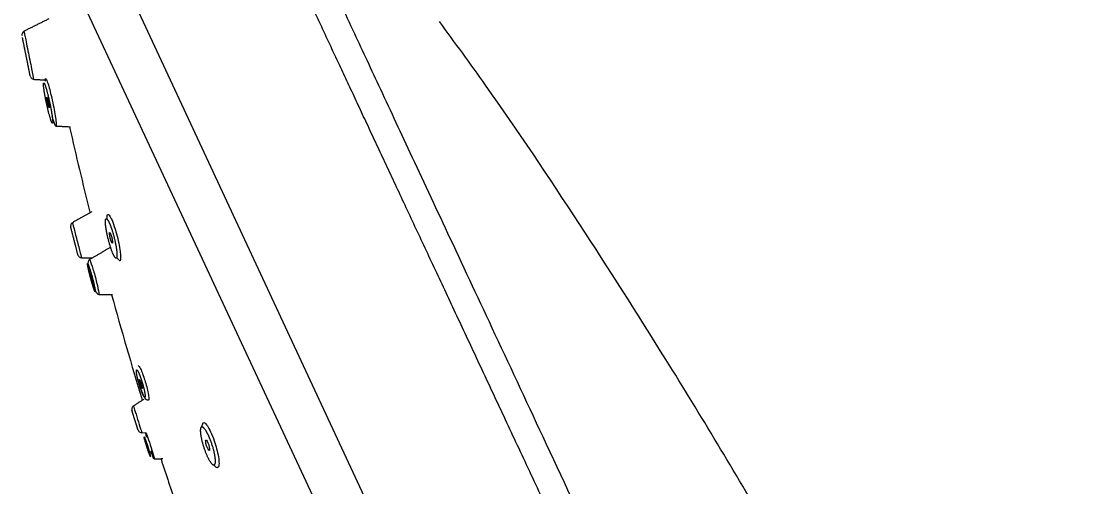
# Model space of a CAD drawing. Header units: millimetres. Extents: x 17284 to 19660, y -6011 to -2651.
# Drawn here: x 19040 to 19097.1, y -3845.6 to -3820.9 of the extents above; entities that cross this region are included whole.
import ezdxf

# ---------------------------------------------------------------- set-up
doc = ezdxf.new("R2010")
doc.units = ezdxf.units.MM
doc.layers.add('DIM', color=3, linetype='Continuous', lineweight=13)
doc.styles.get("Standard").update_dxf_attribs({"font": 'arial.ttf'})
doc.dimstyles.get("Standard").update_dxf_attribs({"dimtxt": 0.18, "dimasz": 0.18, "dimexe": 0.18, "dimexo": 0.0625, "dimgap": 0.09, "dimtad": 0, "dimtih": 1, "dimtoh": 1, "dimdec": 1, "dimdsep": 46, "dimtxsty": 'Standard', "dimcen": 0.09, "dimadec": 0, "dimazin": 0, "dimtfac": 1, "dimtdec": 1, "dimtofl": 0, "dimtmove": 0, "dimatfit": 3, "dimfxl": 1, "dimtolj": 1, "dimtzin": 0, "dimarcsym": 0})

# ---------------------------------------------------------------- blocks, each defined once
blk = doc.blocks.new('1')
at = {"linetype": 'Continuous', "lineweight": 13, "extrusion": (0, 0, -1)}
for p, q in [((20682.592, -4831.308), (20728.829, -4930.463)), ((20681.532, -4843.132), (20681.558, -4843.258))]:
    blk.add_line(p, q, dxfattribs=at)
at = {"linetype": 'Continuous', "lineweight": 18, "extrusion": (0, 0, -1)}
for p, q in [((20727.703, -4933.889), (20681.398, -4834.588)), ((20727.703, -4933.889), (20681.398, -4834.588)), ((20682.669, -4845.791), (20682.683, -4845.646)), ((20686.638, -4855.338), (20686.489, -4855.197)), ((20690.997, -4864.15), (20691.058, -4863.939)), ((20687.8, -4864.473), (20688.015, -4864.464)), ((20688.015, -4864.464), (20688.008, -4864.468)), ((20688.058, -4864.702), (20688.015, -4864.472))]:
    blk.add_line(p, q, dxfattribs=at)
at = {"linetype": 'Continuous', "lineweight": 18}
for start, end in [(192.69329, 194.06758), (195.40737, 197.12668), (198.10412, 198.86556)]:
    blk.add_arc((20873.228, -4805.592), 194.009, start, end, dxfattribs=at)
for centre, major_axis, ratio in [((20682.808, -4846.921), (-0.063, 0.289), 0.080064), ((20686.162, -4854.114), (-0.074, 0.287), 0.150471), ((20685.127, -4856.252), (-0.064, 0.238), 0.062657), ((20687.752, -4861.882), (-0.072, 0.236), 0.117757), ((20691.304, -4865.142), (-0.092, 0.281), 0.202729), ((20688.1, -4865.232), (0.076, -0.235), 0.045252)]:
    blk.add_ellipse(centre, major_axis=major_axis, ratio=ratio, dxfattribs=at)
for points, knots in [([(20736.752, -4925.644), (20736.724, -4925.6), (20736.664, -4925.507), (20736.571, -4925.355), (20736.468, -4925.183), (20736.356, -4924.989), (20736.234, -4924.774), (20736.102, -4924.535), (20735.959, -4924.273), (20735.804, -4923.986), (20735.638, -4923.673), (20735.46, -4923.333), (20735.269, -4922.964), (20735.064, -4922.566), (20734.845, -4922.137), (20734.612, -4921.676), (20734.363, -4921.181), (20734.098, -4920.652), (20733.816, -4920.085), (20733.518, -4919.481), (20733.201, -4918.838), (20732.865, -4918.153), (20732.51, -4917.426), (20732.135, -4916.656), (20731.739, -4915.839), (20731.321, -4914.977), (20730.882, -4914.066), (20730.42, -4913.105), (20729.934, -4912.094), (20729.424, -4911.03), (20728.89, -4909.914), (20728.331, -4908.743), (20727.747, -4907.517), (20727.136, -4906.234), (20726.5, -4904.895), (20725.837, -4903.499), (20725.148, -4902.045), (20724.432, -4900.534), (20723.689, -4898.964), (20722.92, -4897.337), (20722.125, -4895.652), (20721.303, -4893.911), (20720.456, -4892.115), (20719.584, -4890.264), (20718.688, -4888.36), (20717.768, -4886.405), (20716.826, -4884.402), (20715.862, -4882.352), (20714.879, -4880.259), (20713.877, -4878.126), (20712.859, -4875.956), (20711.826, -4873.754), (20710.906, -4871.792), (20710.105, -4870.085), (20709.431, -4868.647), (20708.767, -4867.23), (20708.113, -4865.835), (20707.469, -4864.462), (20706.837, -4863.112), (20706.215, -4861.786), (20705.606, -4860.485), (20705.008, -4859.208), (20704.422, -4857.958), (20703.848, -4856.733), (20703.287, -4855.535), (20702.738, -4854.364), (20702.203, -4853.22), (20701.68, -4852.104), (20701.17, -4851.016), (20700.673, -4849.955), (20700.19, -4848.922), (20699.72, -4847.918), (20699.263, -4846.942), (20698.819, -4845.993), (20698.389, -4845.073), (20697.971, -4844.182), (20697.567, -4843.318), (20697.176, -4842.482), (20696.798, -4841.674), (20696.433, -4840.893), (20696.081, -4840.139), (20695.742, -4839.413), (20695.415, -4838.713), (20695.1, -4838.04), (20694.798, -4837.393), (20694.508, -4836.772), (20694.23, -4836.176), (20693.964, -4835.605), (20693.709, -4835.059), (20693.466, -4834.537), (20693.234, -4834.039), (20693.013, -4833.565), (20692.802, -4833.113), (20692.603, -4832.684), (20692.413, -4832.276), (20692.234, -4831.89), (20692.065, -4831.525), (20691.905, -4831.181), (20691.755, -4830.856), (20691.614, -4830.551), (20691.481, -4830.265), (20691.358, -4829.997), (20691.243, -4829.747), (20691.136, -4829.515), (20691.037, -4829.299), (20690.946, -4829.099), (20690.862, -4828.916), (20690.785, -4828.747), (20690.716, -4828.593), (20690.652, -4828.453), (20690.615, -4828.37), (20690.597, -4828.329)], [0, 0, 0, 0, 0.002385, 0.005066, 0.008043, 0.011317, 0.014887, 0.018754, 0.022917, 0.027377, 0.032133, 0.037186, 0.042536, 0.048182, 0.054125, 0.060365, 0.066901, 0.073734, 0.080864, 0.08829, 0.096013, 0.104033, 0.112349, 0.120963, 0.129873, 0.139079, 0.148583, 0.158383, 0.16848, 0.178873, 0.189564, 0.200551, 0.211834, 0.223415, 0.235292, 0.247466, 0.259937, 0.272704, 0.285768, 0.299129, 0.312786, 0.326741, 0.340992, 0.355539, 0.370384, 0.385525, 0.400963, 0.416697, 0.432729, 0.449057, 0.465681, 0.482603, 0.499821, 0.511139, 0.522363, 0.533493, 0.544528, 0.555468, 0.566314, 0.577065, 0.587722, 0.598284, 0.608752, 0.619125, 0.629403, 0.639587, 0.649677, 0.659672, 0.669572, 0.679378, 0.689089, 0.698705, 0.708227, 0.717655, 0.726988, 0.736226, 0.74537, 0.754419, 0.763374, 0.772234, 0.781, 0.789671, 0.798248, 0.80673, 0.815117, 0.82341, 0.831608, 0.839712, 0.847721, 0.855636, 0.863456, 0.871181, 0.878812, 0.886348, 0.89379, 0.901138, 0.90839, 0.915548, 0.922612, 0.929581, 0.936456, 0.943236, 0.949921, 0.956512, 0.963008, 0.96941, 0.975717, 0.98193, 0.988048, 0.994071, 1, 1, 1, 1]), ([(20783.132, -5054.972), (20781.948, -5050.762), (20779.559, -5042.266), (20776.036, -5029.738), (20772.636, -5017.648), (20769.452, -5006.334), (20766.49, -4995.803), (20763.75, -4986.054), (20761.389, -4977.647), (20759.374, -4970.476), (20757.676, -4964.435), (20756.106, -4958.855), (20754.66, -4953.728), (20753.339, -4949.043), (20752.135, -4944.762), (20750.929, -4940.404), (20749.52, -4935.638), (20747.739, -4930.172), (20745.627, -4924.138), (20743.197, -4917.562), (20740.451, -4910.474), (20737.391, -4902.901), (20733.999, -4894.948), (20730.35, -4886.609), (20726.02, -4878.11), (20721.059, -4869.411), (20716.063, -4861.102), (20711.041, -4853.253), (20707.029, -4847.255), (20704.466, -4843.737), (20703.635, -4842.619)], [0, 0, 0, 0, 0.057509, 0.116045, 0.171111, 0.222636, 0.270586, 0.314962, 0.355789, 0.385409, 0.412897, 0.43829, 0.461627, 0.482947, 0.502295, 0.520105, 0.5424, 0.567632, 0.595688, 0.626452, 0.659803, 0.695634, 0.733839, 0.773501, 0.815286, 0.859179, 0.905154, 0.942757, 0.981693, 1, 1, 1, 1]), ([(20681.533, -4843.139), (20681.514, -4843.148), (20681.48, -4843.173), (20681.441, -4843.228), (20681.423, -4843.294), (20681.425, -4843.339), (20681.429, -4843.361)], [0, 0, 0, 0, 0.248394, 0.505553, 0.759779, 1, 1, 1, 1]), ([(20681.864, -4845.505), (20681.863, -4845.502), (20681.862, -4845.493), (20681.858, -4845.474), (20681.851, -4845.44), (20681.841, -4845.393), (20681.828, -4845.33), (20681.814, -4845.257), (20681.797, -4845.173), (20681.778, -4845.08), (20681.757, -4844.976), (20681.738, -4844.884), (20681.723, -4844.809), (20681.712, -4844.754), (20681.701, -4844.7), (20681.69, -4844.645), (20681.679, -4844.59), (20681.667, -4844.536), (20681.656, -4844.481), (20681.645, -4844.426), (20681.634, -4844.372), (20681.623, -4844.317), (20681.612, -4844.263), (20681.601, -4844.208), (20681.59, -4844.154), (20681.579, -4844.099), (20681.566, -4844.033), (20681.55, -4843.957), (20681.533, -4843.874), (20681.518, -4843.797), (20681.503, -4843.726), (20681.49, -4843.66), (20681.478, -4843.6), (20681.467, -4843.545), (20681.457, -4843.497), (20681.451, -4843.469), (20681.448, -4843.456)], [0, 0, 0, 0, 0.015305, 0.046436, 0.078484, 0.123638, 0.167486, 0.2106, 0.253582, 0.297041, 0.341564, 0.387701, 0.409384, 0.430712, 0.451731, 0.472488, 0.493029, 0.513405, 0.533668, 0.553868, 0.574059, 0.594293, 0.614621, 0.635095, 0.655766, 0.676683, 0.697892, 0.733063, 0.767221, 0.80061, 0.833493, 0.866145, 0.898847, 0.931879, 0.96551, 1, 1, 1, 1]), ([(20681.866, -4845.514), (20681.871, -4845.536), (20681.886, -4845.578), (20681.928, -4845.632), (20681.986, -4845.667), (20682.027, -4845.677), (20682.048, -4845.678)], [0, 0, 0, 0, 0.24023, 0.49446, 0.751614, 1, 1, 1, 1]), ([(20682.704, -4846.148), (20682.701, -4846.137), (20682.694, -4846.115), (20682.684, -4846.083), (20682.674, -4846.055), (20682.665, -4846.028), (20682.657, -4846.004), (20682.648, -4845.981), (20682.64, -4845.961), (20682.633, -4845.944), (20682.626, -4845.928), (20682.619, -4845.915), (20682.613, -4845.903), (20682.607, -4845.895), (20682.601, -4845.888), (20682.596, -4845.883), (20682.592, -4845.881), (20682.587, -4845.881), (20682.582, -4845.884), (20682.577, -4845.892), (20682.573, -4845.909), (20682.571, -4845.933), (20682.571, -4845.965), (20682.572, -4846.005), (20682.576, -4846.051), (20682.581, -4846.106), (20682.589, -4846.167), (20682.597, -4846.222), (20682.603, -4846.266), (20682.608, -4846.297), (20682.612, -4846.328), (20682.617, -4846.359), (20682.623, -4846.391), (20682.628, -4846.423), (20682.633, -4846.456), (20682.639, -4846.489), (20682.645, -4846.523), (20682.651, -4846.557), (20682.658, -4846.591), (20682.664, -4846.626), (20682.671, -4846.662), (20682.678, -4846.697), (20682.685, -4846.734), (20682.692, -4846.77), (20682.7, -4846.808), (20682.708, -4846.845), (20682.716, -4846.883), (20682.724, -4846.922), (20682.732, -4846.961), (20682.744, -4847.016), (20682.759, -4847.086), (20682.779, -4847.171), (20682.798, -4847.252), (20682.816, -4847.331), (20682.835, -4847.407), (20682.854, -4847.479), (20682.872, -4847.549), (20682.891, -4847.616), (20682.909, -4847.681), (20682.927, -4847.741), (20682.945, -4847.797), (20682.961, -4847.847), (20682.976, -4847.891), (20682.99, -4847.928), (20683.003, -4847.958), (20683.014, -4847.982), (20683.025, -4847.999), (20683.034, -4848.009), (20683.041, -4848.012), (20683.049, -4848.009), (20683.055, -4847.996), (20683.059, -4847.968), (20683.059, -4847.928), (20683.057, -4847.875), (20683.051, -4847.81), (20683.042, -4847.731), (20683.032, -4847.658), (20683.023, -4847.596), (20683.015, -4847.55), (20683.008, -4847.503), (20683, -4847.455), (20682.992, -4847.407), (20682.983, -4847.357), (20682.974, -4847.307), (20682.965, -4847.256), (20682.955, -4847.204), (20682.945, -4847.151), (20682.934, -4847.097), (20682.923, -4847.042), (20682.911, -4846.987), (20682.899, -4846.931), (20682.884, -4846.861), (20682.866, -4846.78), (20682.846, -4846.688), (20682.825, -4846.6), (20682.804, -4846.516), (20682.784, -4846.435), (20682.764, -4846.358), (20682.743, -4846.284), (20682.723, -4846.213), (20682.71, -4846.169), (20682.704, -4846.148)], [0, 0, 0, 0, 0.007473, 0.014841, 0.022121, 0.029329, 0.036484, 0.043605, 0.050709, 0.057816, 0.064945, 0.072113, 0.079341, 0.086644, 0.094041, 0.101549, 0.109182, 0.116957, 0.124887, 0.139651, 0.153951, 0.16789, 0.181578, 0.19513, 0.208667, 0.222307, 0.236169, 0.250364, 0.25626, 0.262094, 0.267874, 0.273604, 0.279291, 0.284942, 0.290561, 0.296157, 0.301736, 0.307304, 0.312868, 0.318434, 0.32401, 0.329602, 0.335216, 0.340859, 0.346538, 0.352259, 0.358027, 0.36385, 0.369732, 0.37568, 0.388844, 0.401658, 0.414193, 0.426527, 0.438741, 0.450918, 0.463142, 0.475497, 0.488063, 0.500917, 0.513786, 0.526316, 0.538592, 0.550702, 0.562737, 0.574794, 0.586964, 0.599339, 0.612006, 0.625046, 0.643419, 0.66126, 0.678802, 0.696291, 0.713974, 0.73209, 0.750863, 0.759685, 0.768364, 0.776916, 0.785361, 0.793719, 0.80201, 0.810255, 0.818474, 0.82669, 0.834922, 0.843194, 0.851525, 0.859935, 0.868446, 0.877076, 0.891387, 0.905285, 0.918871, 0.93225, 0.945536, 0.958842, 0.972282, 0.985967, 1, 1, 1, 1]), ([(20683.225, -4848.171), (20683.215, -4848.171), (20683.2, -4848.153), (20683.146, -4848.036), (20683.088, -4847.857), (20683.028, -4847.637)], [0, 0, 0, 0, 0.322416, 0.322416, 1, 1, 1, 1]), ([(20685.95, -4853.117), (20685.946, -4852.994), (20685.956, -4852.908), (20685.982, -4852.873), (20685.986, -4852.869), (20685.99, -4852.867)], [0, 0, 0, 0, 0.865304, 0.865304, 1, 1, 1, 1]), ([(20684.111, -4853.307), (20684.092, -4853.318), (20684.059, -4853.344), (20684.023, -4853.4), (20684.008, -4853.465), (20684.012, -4853.508), (20684.017, -4853.53)], [0, 0, 0, 0, 0.245551, 0.502551, 0.758263, 1, 1, 1, 1]), ([(20684.403, -4855.026), (20684.403, -4855.027), (20684.403, -4855.027), (20684.403, -4855.028), (20684.403, -4855.028), (20684.403, -4855.027), (20684.402, -4855.026), (20684.402, -4855.023), (20684.401, -4855.019), (20684.4, -4855.015), (20684.398, -4855.009), (20684.396, -4855.003), (20684.395, -4854.995), (20684.392, -4854.987), (20684.39, -4854.978), (20684.387, -4854.967), (20684.384, -4854.956), (20684.379, -4854.935), (20684.371, -4854.902), (20684.358, -4854.853), (20684.344, -4854.798), (20684.328, -4854.737), (20684.311, -4854.67), (20684.292, -4854.597), (20684.271, -4854.515), (20684.248, -4854.427), (20684.224, -4854.332), (20684.2, -4854.239), (20684.176, -4854.146), (20684.152, -4854.055), (20684.132, -4853.975), (20684.114, -4853.907), (20684.1, -4853.851), (20684.087, -4853.799), (20684.074, -4853.752), (20684.063, -4853.708), (20684.053, -4853.669), (20684.044, -4853.634), (20684.036, -4853.603), (20684.028, -4853.571), (20684.021, -4853.544), (20684.016, -4853.527), (20684.016, -4853.524), (20684.016, -4853.526)], [0, 0, 0, 0, 0.002337, 0.012284, 0.022217, 0.03215, 0.0421, 0.052081, 0.06211, 0.072201, 0.082368, 0.092627, 0.102991, 0.113475, 0.12409, 0.13485, 0.145768, 0.156854, 0.191928, 0.226005, 0.259472, 0.292737, 0.326217, 0.360317, 0.395426, 0.436179, 0.475509, 0.514041, 0.552436, 0.591365, 0.63147, 0.659113, 0.686145, 0.71278, 0.739239, 0.765749, 0.792535, 0.819815, 0.847796, 0.876669, 0.919775, 0.960681, 1, 1, 1, 1]), ([(20686.19, -4853.624), (20686.185, -4853.61), (20686.176, -4853.582), (20686.161, -4853.54), (20686.147, -4853.501), (20686.133, -4853.464), (20686.119, -4853.428), (20686.105, -4853.394), (20686.091, -4853.362), (20686.078, -4853.331), (20686.065, -4853.303), (20686.052, -4853.276), (20686.039, -4853.251), (20686.026, -4853.227), (20686.014, -4853.206), (20686.002, -4853.186), (20685.99, -4853.168), (20685.978, -4853.152), (20685.963, -4853.133), (20685.945, -4853.115), (20685.927, -4853.102), (20685.911, -4853.097), (20685.898, -4853.1), (20685.886, -4853.112), (20685.877, -4853.131), (20685.871, -4853.16), (20685.867, -4853.196), (20685.865, -4853.232), (20685.865, -4853.261), (20685.865, -4853.283), (20685.866, -4853.305), (20685.867, -4853.327), (20685.868, -4853.351), (20685.87, -4853.375), (20685.872, -4853.4), (20685.874, -4853.426), (20685.877, -4853.453), (20685.88, -4853.481), (20685.884, -4853.509), (20685.887, -4853.538), (20685.892, -4853.568), (20685.896, -4853.599), (20685.901, -4853.63), (20685.906, -4853.663), (20685.912, -4853.696), (20685.918, -4853.73), (20685.924, -4853.765), (20685.931, -4853.8), (20685.938, -4853.836), (20685.949, -4853.888), (20685.963, -4853.956), (20685.981, -4854.038), (20686, -4854.12), (20686.02, -4854.202), (20686.041, -4854.282), (20686.063, -4854.361), (20686.086, -4854.44), (20686.109, -4854.518), (20686.133, -4854.595), (20686.158, -4854.671), (20686.183, -4854.743), (20686.208, -4854.811), (20686.232, -4854.874), (20686.256, -4854.931), (20686.278, -4854.983), (20686.3, -4855.029), (20686.322, -4855.07), (20686.343, -4855.105), (20686.363, -4855.135), (20686.384, -4855.162), (20686.407, -4855.184), (20686.428, -4855.194), (20686.446, -4855.191), (20686.46, -4855.174), (20686.47, -4855.143), (20686.477, -4855.098), (20686.479, -4855.051), (20686.479, -4855.009), (20686.478, -4854.976), (20686.477, -4854.942), (20686.475, -4854.907), (20686.472, -4854.869), (20686.468, -4854.83), (20686.463, -4854.79), (20686.458, -4854.747), (20686.452, -4854.704), (20686.445, -4854.658), (20686.438, -4854.611), (20686.429, -4854.562), (20686.42, -4854.512), (20686.41, -4854.459), (20686.397, -4854.394), (20686.381, -4854.316), (20686.361, -4854.226), (20686.339, -4854.137), (20686.317, -4854.049), (20686.294, -4853.962), (20686.269, -4853.876), (20686.244, -4853.79), (20686.217, -4853.706), (20686.199, -4853.651), (20686.19, -4853.624)], [0, 0, 0, 0, 0.007473, 0.014841, 0.022121, 0.029329, 0.036484, 0.043605, 0.050709, 0.057816, 0.064945, 0.072113, 0.079341, 0.086644, 0.094041, 0.101549, 0.109182, 0.116957, 0.124887, 0.139651, 0.153951, 0.16789, 0.181578, 0.19513, 0.208667, 0.222307, 0.236169, 0.250364, 0.25626, 0.262094, 0.267874, 0.273604, 0.279291, 0.284942, 0.290561, 0.296157, 0.301736, 0.307304, 0.312868, 0.318434, 0.32401, 0.329602, 0.335216, 0.340859, 0.346538, 0.352259, 0.358027, 0.36385, 0.369732, 0.37568, 0.388844, 0.401658, 0.414193, 0.426527, 0.438741, 0.450918, 0.463142, 0.475497, 0.488063, 0.500917, 0.513786, 0.526316, 0.538592, 0.550702, 0.562737, 0.574794, 0.586964, 0.599339, 0.612006, 0.625046, 0.643419, 0.66126, 0.678802, 0.696291, 0.713974, 0.73209, 0.750863, 0.759685, 0.768364, 0.776916, 0.785361, 0.793719, 0.80201, 0.810255, 0.818474, 0.82669, 0.834922, 0.843194, 0.851525, 0.859935, 0.868446, 0.877076, 0.891387, 0.905285, 0.918871, 0.93225, 0.945536, 0.958842, 0.972282, 0.985967, 1, 1, 1, 1]), ([(20684.401, -4855.021), (20684.407, -4855.042), (20684.424, -4855.081), (20684.468, -4855.13), (20684.527, -4855.161), (20684.568, -4855.168), (20684.59, -4855.168)], [0, 0, 0, 0, 0.240983, 0.496519, 0.754013, 1, 1, 1, 1]), ([(20685.25, -4856.826), (20685.253, -4856.833), (20685.258, -4856.847), (20685.265, -4856.867), (20685.272, -4856.885), (20685.278, -4856.902), (20685.284, -4856.916), (20685.29, -4856.93), (20685.295, -4856.942), (20685.3, -4856.952), (20685.304, -4856.961), (20685.308, -4856.968), (20685.312, -4856.973), (20685.315, -4856.977), (20685.318, -4856.979), (20685.32, -4856.98), (20685.322, -4856.979), (20685.324, -4856.976), (20685.326, -4856.97), (20685.326, -4856.955), (20685.324, -4856.923), (20685.318, -4856.88), (20685.309, -4856.824), (20685.296, -4856.757), (20685.282, -4856.693), (20685.27, -4856.637), (20685.26, -4856.594), (20685.25, -4856.55), (20685.24, -4856.507), (20685.229, -4856.462), (20685.218, -4856.417), (20685.207, -4856.372), (20685.195, -4856.326), (20685.183, -4856.28), (20685.171, -4856.233), (20685.158, -4856.186), (20685.142, -4856.127), (20685.123, -4856.059), (20685.101, -4855.981), (20685.079, -4855.907), (20685.057, -4855.837), (20685.036, -4855.769), (20685.015, -4855.705), (20684.998, -4855.657), (20684.985, -4855.621), (20684.977, -4855.597), (20684.969, -4855.575), (20684.961, -4855.556), (20684.954, -4855.538), (20684.948, -4855.523), (20684.942, -4855.51), (20684.936, -4855.499), (20684.932, -4855.491), (20684.928, -4855.485), (20684.924, -4855.48), (20684.921, -4855.479), (20684.919, -4855.479), (20684.917, -4855.481), (20684.915, -4855.487), (20684.914, -4855.496), (20684.915, -4855.511), (20684.916, -4855.53), (20684.919, -4855.554), (20684.924, -4855.582), (20684.929, -4855.615), (20684.936, -4855.651), (20684.944, -4855.693), (20684.953, -4855.738), (20684.962, -4855.778), (20684.969, -4855.811), (20684.974, -4855.836), (20684.98, -4855.86), (20684.986, -4855.885), (20684.991, -4855.91), (20684.997, -4855.935), (20685.003, -4855.961), (20685.009, -4855.986), (20685.016, -4856.012), (20685.022, -4856.038), (20685.029, -4856.065), (20685.036, -4856.091), (20685.042, -4856.118), (20685.049, -4856.145), (20685.057, -4856.173), (20685.064, -4856.2), (20685.071, -4856.228), (20685.079, -4856.256), (20685.086, -4856.284), (20685.094, -4856.313), (20685.105, -4856.354), (20685.12, -4856.405), (20685.137, -4856.467), (20685.155, -4856.526), (20685.172, -4856.582), (20685.188, -4856.636), (20685.204, -4856.688), (20685.22, -4856.737), (20685.236, -4856.783), (20685.245, -4856.812), (20685.25, -4856.826)], [0, 0, 0, 0, 0.007479, 0.014828, 0.022063, 0.029198, 0.036251, 0.043238, 0.050178, 0.057087, 0.063985, 0.07089, 0.077819, 0.08479, 0.091822, 0.098932, 0.106136, 0.113451, 0.120891, 0.141882, 0.162405, 0.182831, 0.20354, 0.224896, 0.247229, 0.258623, 0.269709, 0.280522, 0.2911, 0.301484, 0.311717, 0.321843, 0.331909, 0.341962, 0.352049, 0.362218, 0.372514, 0.39007, 0.407356, 0.424616, 0.442092, 0.460018, 0.478612, 0.49807, 0.507211, 0.516131, 0.524849, 0.533389, 0.541774, 0.55003, 0.558183, 0.566261, 0.574292, 0.582304, 0.590326, 0.598388, 0.606518, 0.614743, 0.62309, 0.635321, 0.647418, 0.659464, 0.671541, 0.683732, 0.696118, 0.708775, 0.721775, 0.735185, 0.749064, 0.755532, 0.761908, 0.768198, 0.774411, 0.780555, 0.786637, 0.792667, 0.798654, 0.804606, 0.810533, 0.816444, 0.822348, 0.828255, 0.834175, 0.840116, 0.846089, 0.852101, 0.858162, 0.864281, 0.870466, 0.876725, 0.89073, 0.904429, 0.917916, 0.931291, 0.944655, 0.95811, 0.971757, 0.98569, 1, 1, 1, 1]), ([(20685.014, -4855.271), (20684.99, -4855.287), (20684.954, -4855.333), (20684.925, -4855.472), (20684.942, -4855.668), (20684.995, -4855.892), (20685.052, -4856.125), (20685.118, -4856.375), (20685.187, -4856.596), (20685.253, -4856.768), (20685.288, -4856.84), (20685.302, -4856.867)], [0, 0, 0, 0, 0.108186, 0.204802, 0.358925, 0.484745, 0.603045, 0.715103, 0.852834, 0.942741, 1, 1, 1, 1]), ([(20685.302, -4856.867), (20685.314, -4856.892), (20685.355, -4856.977), (20685.432, -4857.09), (20685.483, -4857.121), (20685.508, -4857.12)], [0, 0, 0, 0, 0.147974, 0.544124, 1, 1, 1, 1]), ([(20687.792, -4862.275), (20687.796, -4862.286), (20687.804, -4862.308), (20687.816, -4862.339), (20687.828, -4862.368), (20687.839, -4862.395), (20687.85, -4862.421), (20687.861, -4862.445), (20687.871, -4862.467), (20687.881, -4862.487), (20687.891, -4862.505), (20687.9, -4862.522), (20687.909, -4862.537), (20687.917, -4862.551), (20687.925, -4862.562), (20687.933, -4862.572), (20687.943, -4862.583), (20687.954, -4862.592), (20687.965, -4862.593), (20687.973, -4862.585), (20687.978, -4862.567), (20687.98, -4862.54), (20687.979, -4862.503), (20687.975, -4862.463), (20687.971, -4862.425), (20687.966, -4862.39), (20687.96, -4862.353), (20687.953, -4862.315), (20687.945, -4862.274), (20687.936, -4862.231), (20687.926, -4862.186), (20687.914, -4862.14), (20687.902, -4862.091), (20687.889, -4862.04), (20687.874, -4861.985), (20687.858, -4861.925), (20687.839, -4861.862), (20687.821, -4861.8), (20687.802, -4861.739), (20687.782, -4861.678), (20687.762, -4861.619), (20687.741, -4861.56), (20687.72, -4861.501), (20687.703, -4861.455), (20687.689, -4861.42), (20687.68, -4861.397), (20687.671, -4861.374), (20687.662, -4861.352), (20687.654, -4861.332), (20687.645, -4861.312), (20687.637, -4861.293), (20687.629, -4861.276), (20687.622, -4861.259), (20687.614, -4861.243), (20687.607, -4861.229), (20687.6, -4861.215), (20687.593, -4861.203), (20687.586, -4861.191), (20687.579, -4861.18), (20687.573, -4861.171), (20687.567, -4861.162), (20687.561, -4861.155), (20687.556, -4861.148), (20687.548, -4861.14), (20687.538, -4861.132), (20687.528, -4861.13), (20687.521, -4861.135), (20687.515, -4861.147), (20687.512, -4861.166), (20687.511, -4861.192), (20687.513, -4861.225), (20687.516, -4861.258), (20687.519, -4861.288), (20687.523, -4861.312), (20687.526, -4861.338), (20687.531, -4861.364), (20687.536, -4861.392), (20687.541, -4861.421), (20687.547, -4861.451), (20687.554, -4861.482), (20687.561, -4861.515), (20687.569, -4861.548), (20687.577, -4861.583), (20687.586, -4861.618), (20687.596, -4861.655), (20687.606, -4861.693), (20687.619, -4861.743), (20687.636, -4861.803), (20687.657, -4861.874), (20687.678, -4861.945), (20687.7, -4862.013), (20687.722, -4862.081), (20687.745, -4862.148), (20687.768, -4862.213), (20687.784, -4862.255), (20687.792, -4862.275)], [0, 0, 0, 0, 0.008532, 0.016899, 0.025123, 0.033227, 0.041238, 0.04918, 0.057081, 0.064966, 0.072865, 0.080802, 0.088806, 0.096901, 0.105114, 0.113468, 0.121985, 0.140187, 0.157993, 0.17564, 0.193369, 0.211417, 0.230011, 0.249358, 0.261642, 0.273608, 0.285309, 0.296803, 0.308149, 0.319412, 0.330654, 0.341941, 0.353336, 0.364901, 0.376697, 0.390707, 0.404428, 0.417959, 0.431405, 0.444869, 0.458458, 0.472274, 0.486415, 0.500971, 0.50743, 0.513792, 0.520068, 0.526266, 0.532398, 0.538473, 0.544504, 0.550501, 0.556475, 0.562439, 0.568404, 0.574382, 0.580384, 0.586421, 0.592505, 0.598647, 0.604858, 0.611148, 0.617526, 0.624002, 0.63989, 0.655432, 0.670778, 0.686082, 0.701498, 0.717179, 0.733268, 0.749901, 0.758682, 0.767309, 0.775804, 0.784188, 0.792484, 0.800716, 0.808909, 0.817087, 0.825275, 0.833498, 0.841781, 0.850147, 0.858619, 0.867219, 0.87597, 0.89193, 0.907476, 0.922744, 0.937879, 0.953028, 0.968337, 0.98395, 1, 1, 1, 1]), ([(20687.579, -4861.594), (20687.592, -4861.644), (20687.619, -4861.746), (20687.68, -4861.957), (20687.731, -4862.113), (20687.765, -4862.208)], [0, 0, 0, 0, 0.253515, 0.507119, 1, 1, 1, 1]), ([(20687.739, -4862.132), (20687.743, -4862.143), (20687.781, -4862.256), (20687.827, -4862.382), (20687.868, -4862.456), (20687.874, -4862.466)], [0, 0, 0, 0, 0.079668, 0.867755, 1, 1, 1, 1]), ([(20687.874, -4862.466), (20687.894, -4862.529), (20687.943, -4862.612), (20688.037, -4862.707), (20688.11, -4862.724), (20688.153, -4862.726)], [0, 0, 0, 0, 0.463446, 0.728788, 1, 1, 1, 1]), ([(20687.356, -4863.057), (20687.338, -4863.068), (20687.307, -4863.096), (20687.275, -4863.159), (20687.265, -4863.234), (20687.274, -4863.284), (20687.282, -4863.309)], [0, 0, 0, 0, 0.260404, 0.518668, 0.767006, 1, 1, 1, 1]), ([(20687.355, -4863.05), (20687.355, -4863.051), (20687.385, -4863.147), (20687.455, -4863.369), (20687.528, -4863.602), (20687.627, -4863.921), (20687.701, -4864.155), (20687.77, -4864.376), (20687.8, -4864.473), (20687.8, -4864.473), (20687.8, -4864.473), (20687.8, -4864.473), (20687.8, -4864.473)], [0, 0, 0, 0, 0.248478, 0.248478, 0.498396, 0.498396, 0.748314, 0.748314, 0.998233, 0.998233, 0.998233, 1, 1, 1, 1]), ([(20687.595, -4864.31), (20687.595, -4864.308), (20687.593, -4864.303), (20687.591, -4864.295), (20687.588, -4864.286), (20687.584, -4864.275), (20687.581, -4864.263), (20687.577, -4864.251), (20687.572, -4864.237), (20687.568, -4864.223), (20687.563, -4864.207), (20687.558, -4864.191), (20687.552, -4864.173), (20687.547, -4864.155), (20687.541, -4864.136), (20687.534, -4864.115), (20687.526, -4864.088), (20687.515, -4864.053), (20687.502, -4864.011), (20687.488, -4863.969), (20687.475, -4863.926), (20687.462, -4863.883), (20687.448, -4863.84), (20687.434, -4863.796), (20687.421, -4863.753), (20687.41, -4863.717), (20687.401, -4863.691), (20687.395, -4863.672), (20687.39, -4863.654), (20687.384, -4863.637), (20687.379, -4863.619), (20687.374, -4863.602), (20687.368, -4863.586), (20687.363, -4863.569), (20687.358, -4863.553), (20687.353, -4863.538), (20687.348, -4863.522), (20687.344, -4863.507), (20687.339, -4863.492), (20687.335, -4863.478), (20687.33, -4863.464), (20687.326, -4863.45), (20687.322, -4863.436), (20687.317, -4863.423), (20687.313, -4863.41), (20687.309, -4863.398), (20687.306, -4863.386), (20687.3, -4863.369), (20687.294, -4863.348), (20687.287, -4863.327), (20687.282, -4863.309), (20687.277, -4863.295), (20687.274, -4863.284), (20687.272, -4863.277), (20687.27, -4863.273), (20687.271, -4863.274), (20687.272, -4863.278), (20687.273, -4863.283), (20687.274, -4863.286)], [0, 0, 0, 0, 0.012614, 0.027394, 0.042131, 0.056857, 0.071606, 0.086409, 0.101299, 0.116308, 0.131466, 0.146804, 0.16235, 0.178132, 0.194178, 0.210511, 0.227157, 0.258405, 0.288471, 0.317552, 0.345862, 0.373638, 0.401126, 0.428582, 0.456263, 0.48442, 0.496471, 0.508405, 0.520234, 0.53197, 0.543626, 0.555215, 0.566749, 0.578241, 0.589706, 0.601155, 0.612603, 0.624062, 0.635547, 0.647071, 0.658646, 0.670286, 0.682004, 0.693811, 0.705721, 0.717745, 0.729894, 0.742181, 0.769965, 0.796791, 0.822829, 0.848269, 0.87331, 0.898166, 0.923051, 0.948181, 0.973764, 1, 1, 1, 1]), ([(20687.593, -4864.302), (20687.601, -4864.327), (20687.622, -4864.373), (20687.673, -4864.429), (20687.736, -4864.462), (20687.777, -4864.468), (20687.798, -4864.466)], [0, 0, 0, 0, 0.23296, 0.48134, 0.739619, 1, 1, 1, 1]), ([(20691.487, -4864.983), (20691.481, -4864.967), (20691.47, -4864.936), (20691.453, -4864.889), (20691.436, -4864.844), (20691.419, -4864.8), (20691.402, -4864.757), (20691.384, -4864.716), (20691.367, -4864.675), (20691.349, -4864.636), (20691.332, -4864.597), (20691.314, -4864.56), (20691.296, -4864.524), (20691.278, -4864.489), (20691.26, -4864.456), (20691.241, -4864.423), (20691.223, -4864.392), (20691.205, -4864.361), (20691.181, -4864.324), (20691.153, -4864.283), (20691.121, -4864.241), (20691.092, -4864.208), (20691.065, -4864.182), (20691.041, -4864.166), (20691.019, -4864.157), (20690.999, -4864.156), (20690.981, -4864.164), (20690.969, -4864.177), (20690.961, -4864.19), (20690.956, -4864.2), (20690.951, -4864.21), (20690.947, -4864.222), (20690.943, -4864.235), (20690.94, -4864.249), (20690.938, -4864.264), (20690.935, -4864.28), (20690.934, -4864.297), (20690.932, -4864.316), (20690.932, -4864.335), (20690.931, -4864.355), (20690.932, -4864.376), (20690.932, -4864.399), (20690.933, -4864.422), (20690.935, -4864.447), (20690.937, -4864.472), (20690.94, -4864.499), (20690.943, -4864.526), (20690.946, -4864.555), (20690.95, -4864.585), (20690.957, -4864.628), (20690.966, -4864.685), (20690.979, -4864.757), (20690.994, -4864.83), (20691.011, -4864.905), (20691.03, -4864.981), (20691.051, -4865.058), (20691.074, -4865.137), (20691.098, -4865.217), (20691.124, -4865.298), (20691.152, -4865.38), (20691.181, -4865.461), (20691.211, -4865.539), (20691.24, -4865.613), (20691.27, -4865.684), (20691.3, -4865.751), (20691.33, -4865.814), (20691.36, -4865.873), (20691.39, -4865.929), (20691.421, -4865.981), (20691.455, -4866.036), (20691.492, -4866.089), (20691.53, -4866.135), (20691.565, -4866.169), (20691.596, -4866.188), (20691.624, -4866.195), (20691.648, -4866.188), (20691.665, -4866.172), (20691.676, -4866.153), (20691.683, -4866.138), (20691.689, -4866.12), (20691.694, -4866.1), (20691.698, -4866.078), (20691.701, -4866.053), (20691.703, -4866.027), (20691.704, -4865.998), (20691.704, -4865.966), (20691.703, -4865.933), (20691.701, -4865.898), (20691.697, -4865.86), (20691.693, -4865.82), (20691.688, -4865.778), (20691.68, -4865.724), (20691.669, -4865.658), (20691.654, -4865.579), (20691.637, -4865.499), (20691.618, -4865.416), (20691.596, -4865.333), (20691.572, -4865.247), (20691.546, -4865.16), (20691.517, -4865.072), (20691.497, -4865.013), (20691.487, -4864.983)], [0, 0, 0, 0, 0.007473, 0.014841, 0.022121, 0.029329, 0.036484, 0.043605, 0.050709, 0.057816, 0.064945, 0.072113, 0.079341, 0.086644, 0.094041, 0.101549, 0.109182, 0.116957, 0.124887, 0.139651, 0.153951, 0.16789, 0.181578, 0.19513, 0.208667, 0.222307, 0.236169, 0.250364, 0.25626, 0.262094, 0.267874, 0.273604, 0.279291, 0.284942, 0.290561, 0.296157, 0.301736, 0.307304, 0.312868, 0.318434, 0.32401, 0.329602, 0.335216, 0.340859, 0.346538, 0.352259, 0.358027, 0.36385, 0.369732, 0.37568, 0.388844, 0.401658, 0.414193, 0.426527, 0.438741, 0.450918, 0.463142, 0.475497, 0.488063, 0.500917, 0.513786, 0.526316, 0.538592, 0.550702, 0.562737, 0.574794, 0.586964, 0.599339, 0.612006, 0.625046, 0.643419, 0.66126, 0.678802, 0.696291, 0.713974, 0.73209, 0.750863, 0.759685, 0.768364, 0.776916, 0.785361, 0.793719, 0.80201, 0.810255, 0.818474, 0.82669, 0.834922, 0.843194, 0.851525, 0.859935, 0.868446, 0.877076, 0.891387, 0.905285, 0.918871, 0.93225, 0.945536, 0.958842, 0.972282, 0.985967, 1, 1, 1, 1]), ([(20687.931, -4864.695), (20687.931, -4864.694), (20687.93, -4864.693), (20687.928, -4864.691), (20687.927, -4864.691), (20687.926, -4864.692), (20687.925, -4864.694), (20687.925, -4864.697), (20687.925, -4864.7), (20687.925, -4864.705), (20687.926, -4864.71), (20687.927, -4864.717), (20687.929, -4864.725), (20687.93, -4864.733), (20687.932, -4864.743), (20687.935, -4864.753), (20687.937, -4864.764), (20687.94, -4864.777), (20687.943, -4864.79), (20687.949, -4864.814), (20687.958, -4864.849), (20687.972, -4864.899), (20687.988, -4864.953), (20688.005, -4865.012), (20688.024, -4865.074), (20688.04, -4865.126), (20688.053, -4865.166), (20688.061, -4865.193), (20688.07, -4865.22), (20688.078, -4865.246), (20688.087, -4865.272), (20688.096, -4865.299), (20688.104, -4865.325), (20688.113, -4865.35), (20688.122, -4865.376), (20688.13, -4865.401), (20688.139, -4865.427), (20688.148, -4865.452), (20688.156, -4865.477), (20688.165, -4865.501), (20688.176, -4865.533), (20688.189, -4865.569), (20688.204, -4865.608), (20688.216, -4865.642), (20688.228, -4865.671), (20688.237, -4865.694), (20688.245, -4865.713), (20688.252, -4865.726), (20688.256, -4865.733), (20688.259, -4865.736), (20688.26, -4865.737), (20688.261, -4865.737), (20688.262, -4865.736), (20688.263, -4865.733), (20688.263, -4865.73), (20688.263, -4865.726), (20688.262, -4865.72), (20688.261, -4865.714), (20688.26, -4865.706), (20688.258, -4865.698), (20688.256, -4865.688), (20688.254, -4865.677), (20688.251, -4865.665), (20688.248, -4865.652), (20688.244, -4865.638), (20688.239, -4865.618), (20688.233, -4865.593), (20688.224, -4865.561), (20688.215, -4865.527), (20688.205, -4865.491), (20688.194, -4865.454), (20688.182, -4865.415), (20688.17, -4865.374), (20688.157, -4865.332), (20688.146, -4865.297), (20688.137, -4865.27), (20688.132, -4865.251), (20688.126, -4865.232), (20688.12, -4865.214), (20688.114, -4865.195), (20688.108, -4865.177), (20688.102, -4865.159), (20688.096, -4865.141), (20688.09, -4865.123), (20688.084, -4865.105), (20688.078, -4865.088), (20688.073, -4865.07), (20688.067, -4865.053), (20688.061, -4865.036), (20688.055, -4865.019), (20688.049, -4865.002), (20688.044, -4864.985), (20688.038, -4864.968), (20688.032, -4864.952), (20688.026, -4864.935), (20688.021, -4864.919), (20688.012, -4864.896), (20688.002, -4864.867), (20687.99, -4864.835), (20687.98, -4864.806), (20687.97, -4864.78), (20687.961, -4864.758), (20687.953, -4864.738), (20687.946, -4864.722), (20687.94, -4864.71), (20687.935, -4864.7), (20687.933, -4864.696), (20687.931, -4864.695)], [0, 0, 0, 0, 0.007252, 0.014424, 0.021527, 0.028574, 0.035577, 0.042548, 0.049502, 0.05645, 0.063407, 0.070384, 0.077396, 0.084454, 0.091572, 0.098761, 0.106033, 0.1134, 0.120873, 0.128462, 0.150714, 0.171822, 0.192138, 0.212058, 0.232001, 0.252384, 0.260727, 0.268981, 0.277169, 0.285312, 0.293432, 0.301552, 0.309694, 0.317881, 0.326133, 0.334473, 0.342922, 0.351498, 0.360222, 0.369111, 0.378182, 0.395157, 0.411362, 0.426942, 0.442059, 0.45689, 0.471624, 0.486453, 0.501563, 0.508855, 0.51608, 0.523253, 0.530389, 0.537505, 0.544615, 0.551736, 0.558884, 0.566073, 0.57332, 0.580639, 0.588045, 0.595551, 0.603171, 0.610919, 0.618805, 0.626842, 0.64193, 0.656447, 0.670488, 0.684158, 0.697569, 0.710841, 0.724098, 0.737463, 0.751059, 0.756877, 0.762639, 0.768351, 0.774018, 0.779646, 0.785241, 0.79081, 0.796359, 0.801894, 0.807422, 0.81295, 0.818483, 0.824029, 0.829593, 0.835182, 0.840802, 0.846459, 0.852161, 0.857911, 0.863717, 0.869583, 0.875515, 0.888931, 0.901883, 0.914455, 0.926738, 0.938829, 0.950831, 0.962846, 0.97498, 0.987332, 1, 1, 1, 1]), ([(20688.015, -4864.472), (20688.019, -4864.477), (20688.024, -4864.485), (20688.053, -4864.547), (20688.115, -4864.713), (20688.213, -4864.996), (20688.294, -4865.247), (20688.386, -4865.547), (20688.438, -4865.736), (20688.468, -4865.874), (20688.461, -4865.889), (20688.414, -4865.79), (20688.352, -4865.624), (20688.297, -4865.467), (20688.292, -4865.45), (20688.286, -4865.432)], [0, 0, 0, 0, 0.045146, 0.045146, 0.232013, 0.232013, 0.418881, 0.418881, 0.605749, 0.605749, 0.792617, 0.792617, 0.979485, 0.979485, 1, 1, 1, 1]), ([(20691.859, -4866.309), (20691.836, -4866.335), (20691.805, -4866.339), (20691.734, -4866.296), (20691.691, -4866.25), (20691.645, -4866.186)], [0, 0, 0, 0, 0.510478, 0.510478, 1, 1, 1, 1])]:
    blk.add_open_spline(points, degree=3, knots=knots, dxfattribs=at)
at = {"linetype": 'Continuous', "lineweight": 13}
for points, knots in [([(20692.333, -4828.686), (20692.342, -4828.705), (20692.36, -4828.747), (20692.392, -4828.815), (20692.428, -4828.893), (20692.469, -4828.979), (20692.514, -4829.076), (20692.564, -4829.184), (20692.619, -4829.303), (20692.68, -4829.435), (20692.748, -4829.58), (20692.821, -4829.74), (20692.902, -4829.914), (20692.99, -4830.106), (20693.087, -4830.314), (20693.192, -4830.542), (20693.306, -4830.79), (20693.43, -4831.059), (20693.565, -4831.352), (20693.711, -4831.668), (20693.869, -4832.01), (20694.04, -4832.38), (20694.225, -4832.778), (20694.424, -4833.206), (20694.785, -4833.982), (20695.383, -4835.264), (20696.327, -4837.287), (20697.538, -4839.881), (20698.914, -4842.827), (20700.443, -4846.1), (20702.118, -4849.681), (20704.123, -4853.97), (20706.481, -4859.01), (20709.195, -4864.811), (20712.041, -4870.894), (20714.857, -4876.914), (20717.492, -4882.542), (20720.021, -4887.946), (20722.418, -4893.072), (20724.669, -4897.879), (20727.216, -4903.313), (20730.022, -4909.284), (20732.2, -4913.906), (20733.541, -4916.748), (20734.182, -4918.109), (20734.793, -4919.406), (20735.246, -4920.369), (20735.559, -4921.035), (20735.745, -4921.429), (20735.928, -4921.819), (20736.11, -4922.203), (20736.289, -4922.583), (20736.426, -4922.871), (20736.526, -4923.086), (20736.592, -4923.238), (20736.666, -4923.414), (20736.749, -4923.615), (20736.84, -4923.838), (20736.94, -4924.09), (20737.042, -4924.345), (20737.141, -4924.585), (20737.228, -4924.788), (20737.305, -4924.958), (20737.355, -4925.057), (20737.378, -4925.102)], [0, 0, 0, 0, 0.002873, 0.005977, 0.009314, 0.012885, 0.01669, 0.020731, 0.025008, 0.029521, 0.034271, 0.039258, 0.044482, 0.049942, 0.055639, 0.061572, 0.067741, 0.074145, 0.080783, 0.087656, 0.094762, 0.102101, 0.109672, 0.117474, 0.125506, 0.150353, 0.179467, 0.212833, 0.250431, 0.281476, 0.31679, 0.356345, 0.400115, 0.448069, 0.50016, 0.545346, 0.58909, 0.631395, 0.672272, 0.711739, 0.749797, 0.811331, 0.874588, 0.890439, 0.906179, 0.921807, 0.937325, 0.942493, 0.947679, 0.952883, 0.958106, 0.963345, 0.968601, 0.970357, 0.972454, 0.974895, 0.977677, 0.980803, 0.98427, 0.988342, 0.991951, 0.995098, 0.99778, 1, 1, 1, 1]), ([(20681.558, -4843.258), (20681.57, -4843.321), (20681.587, -4843.405), (20681.654, -4843.733), (20681.726, -4844.089), (20681.856, -4844.731), (20681.928, -4845.087), (20682.02, -4845.54), (20682.05, -4845.685), (20682.05, -4845.685), (20682.05, -4845.685), (20682.05, -4845.685)], [0, 0, 0, 0, 0.12738, 0.12738, 0.417759, 0.417759, 0.708138, 0.708138, 0.998518, 0.998518, 1, 1, 1, 1]), ([(20682.683, -4845.646), (20682.694, -4845.64), (20682.71, -4845.658), (20682.755, -4845.755), (20682.79, -4845.855), (20682.829, -4845.984)], [0, 0, 0, 0, 0.441196, 0.441196, 1, 1, 1, 1]), ([(20682.829, -4845.984), (20682.859, -4846.084), (20682.891, -4846.201), (20682.996, -4846.61), (20683.08, -4846.992), (20683.193, -4847.598), (20683.236, -4847.891), (20683.249, -4848.124), (20683.242, -4848.17), (20683.225, -4848.171)], [0, 0, 0, 0, 0.143958, 0.143958, 0.47213, 0.47213, 0.800301, 0.800301, 1, 1, 1, 1]), ([(20685.99, -4852.867), (20686.031, -4852.846), (20686.103, -4852.934), (20686.226, -4853.197), (20686.281, -4853.342), (20686.335, -4853.504)], [0, 0, 0, 0, 0.616754, 0.616754, 1, 1, 1, 1]), ([(20684.11, -4853.307), (20684.111, -4853.308), (20684.14, -4853.421), (20684.221, -4853.736), (20684.292, -4854.012), (20684.41, -4854.469), (20684.481, -4854.744), (20684.563, -4855.065), (20684.592, -4855.177), (20684.592, -4855.178)], [0, 0, 0, 0, 0.249283, 0.249283, 0.499827, 0.499827, 0.750371, 0.750371, 1, 1, 1, 1]), ([(20686.335, -4853.504), (20686.378, -4853.63), (20686.419, -4853.767), (20686.541, -4854.212), (20686.617, -4854.577), (20686.684, -4855.084), (20686.682, -4855.281), (20686.643, -4855.333), (20686.641, -4855.336), (20686.638, -4855.338)], [0, 0, 0, 0, 0.175472, 0.175472, 0.575482, 0.575482, 0.975492, 0.975492, 1, 1, 1, 1]), ([(20685.013, -4855.271), (20685.02, -4855.267), (20685.031, -4855.28), (20685.078, -4855.381), (20685.144, -4855.574), (20685.264, -4855.972), (20685.345, -4856.269), (20685.451, -4856.701), (20685.498, -4856.925), (20685.524, -4857.118), (20685.514, -4857.144), (20685.489, -4857.098)], [0, 0, 0, 0, 0.104138, 0.104138, 0.334205, 0.334205, 0.564272, 0.564272, 0.794339, 0.794339, 1, 1, 1, 1]), ([(20687.606, -4860.905), (20687.63, -4860.895), (20687.682, -4860.966), (20687.798, -4861.214), (20687.891, -4861.466), (20688.028, -4861.901), (20688.104, -4862.186), (20688.176, -4862.545), (20688.188, -4862.694), (20688.166, -4862.731), (20688.161, -4862.733), (20688.155, -4862.733)], [0, 0, 0, 0, 0.220976, 0.220976, 0.4662, 0.4662, 0.711425, 0.711425, 0.956649, 0.956649, 1, 1, 1, 1]), ([(20691.058, -4863.939), (20691.08, -4863.923), (20691.107, -4863.923), (20691.221, -4863.991), (20691.349, -4864.185), (20691.526, -4864.563), (20691.593, -4864.734), (20691.654, -4864.911)], [0, 0, 0, 0, 0.193286, 0.193286, 0.709969, 0.709969, 1, 1, 1, 1]), ([(20691.654, -4864.911), (20691.702, -4865.049), (20691.746, -4865.191), (20691.861, -4865.622), (20691.911, -4865.931), (20691.908, -4866.207), (20691.89, -4866.276), (20691.859, -4866.309)], [0, 0, 0, 0, 0.219332, 0.219332, 0.719328, 0.719328, 1, 1, 1, 1])]:
    blk.add_open_spline(points, degree=3, knots=knots, dxfattribs=at)
at = {"linetype": 'Continuous', "lineweight": 18}
for points in [[(20682.853, -4842.474), (20681.532, -4843.132)], [(20682.05, -4845.685), (20682.672, -4845.723)], [(20683.225, -4848.171), (20684.011, -4848.21)], [(20685.144, -4852.723), (20684.11, -4853.307)], [(20686.142, -4854.615), (20685.013, -4855.271)], [(20684.592, -4855.178), (20685.165, -4855.183)], [(20685.51, -4857.123), (20686.249, -4857.122)], [(20687.908, -4862.699), (20687.355, -4863.05)], [(20688.458, -4865.869), (20688.928, -4865.846)]]:
    blk.add_open_spline(points, degree=1, dxfattribs=at)
blk = doc.blocks.new('*D124')
at = {"layer": 'Defpoints', "color": 0, "transparency": 16777216}
for p in [(19201.381, -3749.626), (19123.388, -3879.358), (19201.381, -3882.32)]:
    blk.add_point(p, dxfattribs=at)
at = {"layer": 'DIM', "color": 0, "lineweight": -2, "transparency": 16777216}
for p, q in [((19105.388, -3749.626), (19087.388, -3749.626)), ((19123.388, -3879.296), (19123.388, -3749.446)), ((19123.388, -3749.626), (19141.388, -3749.626)), ((19141.388, -3749.626), (19144.547, -3749.626)), ((19183.381, -3749.626), (19180.221, -3749.626)), ((19201.381, -3749.626), (19183.381, -3749.626)), ((19201.381, -3882.257), (19201.381, -3749.446)), ((19219.381, -3749.626), (19237.381, -3749.626))]:
    blk.add_line(p, q, dxfattribs=at)
at = {"layer": 'DIM', "color": 0, "transparency": 16777216}
for points in [[(19105.388, -3746.626), (19105.388, -3752.626), (19123.388, -3749.626)], [(19219.381, -3746.626), (19219.381, -3752.626), (19201.381, -3749.626)]]:
    blk.add_solid(points, dxfattribs=at)
at = {"layer": 'DIM', "color": 3, "transparency": 16777216, "insert": (19162.384, -3749.626), "char_height": 18, "attachment_point": 5}
blk.add_mtext('\\A1;79', dxfattribs=at)

msp = doc.modelspace()

# ---------------------------------------------------------------- block references
at = {"color": 6}
msp.add_blockref('1', (-1641.369, 1021.728, 0), dxfattribs=at)

# ---------------------------------------------------------------- dimensions: what is measured, and where the dimension line sits
at = {"layer": 'DIM', "color": 3}
dim = msp.add_linear_dim(base=(19201.381, -3749.626), p1=(19123.388, -3879.358), p2=(19201.381, -3882.32), text='79', dimstyle='Standard', override={"dimtxt": 18, "dimasz": 18, "dimgap": 5, "dimclrt": 3}, dxfattribs=at)
dim.commit()
dim.dimension.update_dxf_attribs({"geometry": '*D124', "text_midpoint": (19162.384, -3749.626), "dimtype": 160})

doc.saveas('drawing.dxf')
